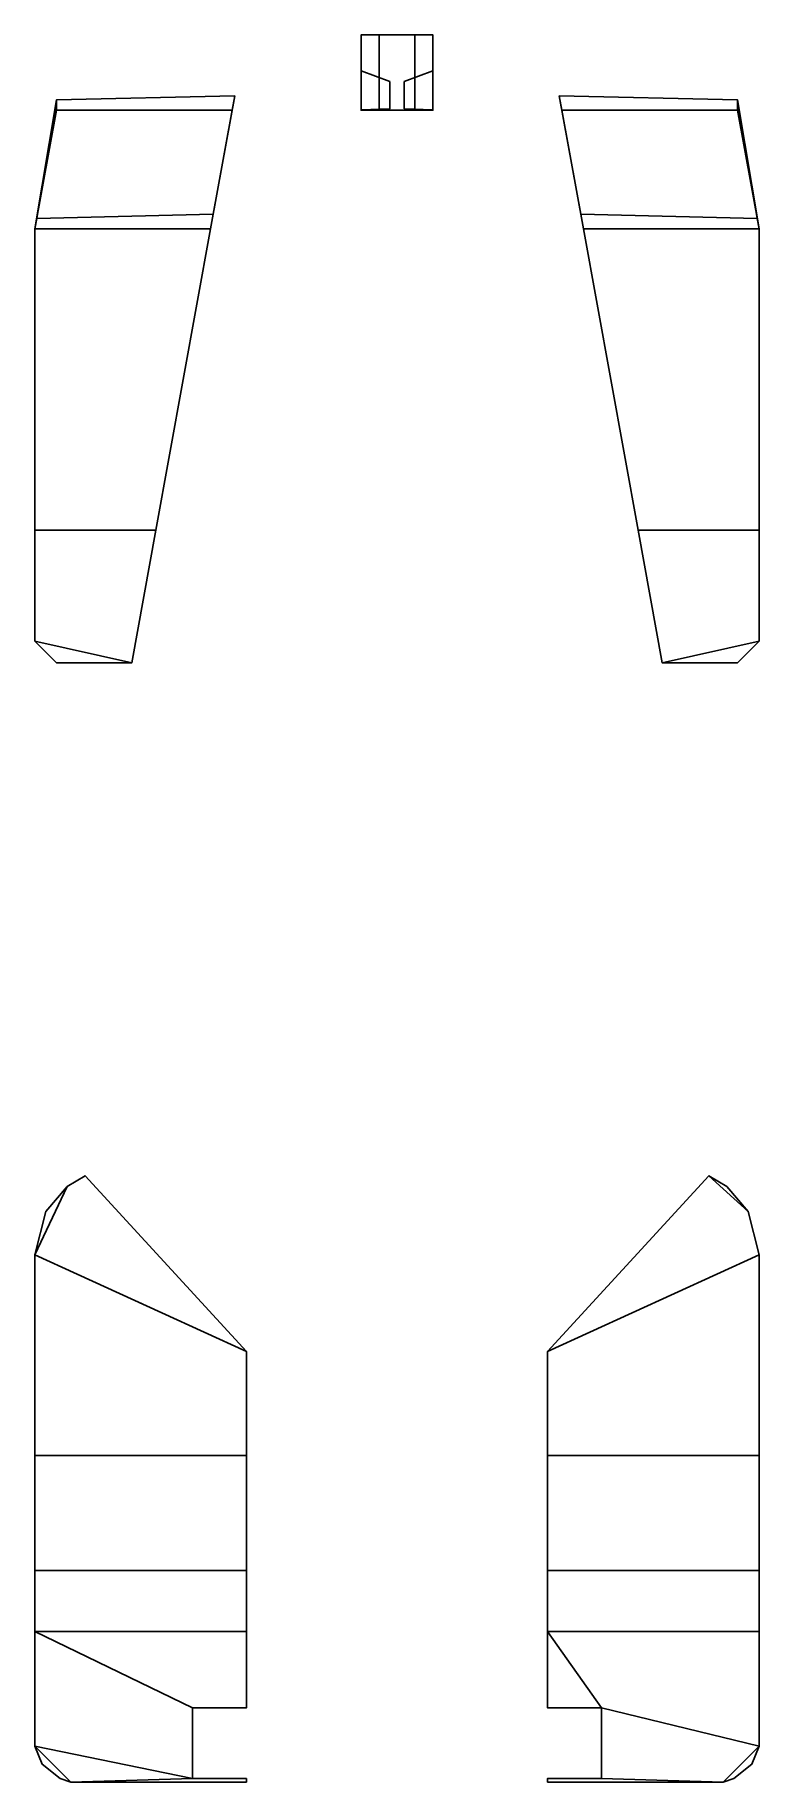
# Model space of a CAD drawing. Extents: x -1.01 to 1.01, y -2.22 to 2.65.
import ezdxf

# ---------------------------------------------------------------- set-up
doc = ezdxf.new("R2010")
doc.units = 0
doc.layers.add('FENDERS', color=6, linetype='CONTINUOUS')

msp = doc.modelspace()

# ---------------------------------------------------------------- linework, layer by layer
at = {"layer": 'FENDERS'}
for points in [[(-0.05, 2.44, 1.28), (-0.05, 2.65, 1.28), (-0.1, 2.65, 1.25), (-0.1, 2.44, 1.25)], [(-0.1, 2.44, 1.25), (-0.1, 2.65, 1.25), (-0.1, 2.55, 1.22), (-0.1, 2.44, 1.24)], [(0.05, 2.44, 1.28), (0.05, 2.65, 1.28), (-0.05, 2.65, 1.28), (-0.05, 2.44, 1.28)], [(0.1, 2.44, 1.25), (0.1, 2.65, 1.25), (0.05, 2.65, 1.28), (0.05, 2.44, 1.28)], [(0.1, 2.44, 1.24), (0.1, 2.55, 1.22), (0.1, 2.65, 1.25), (0.1, 2.44, 1.25)], [(-0.1, 2.4416, 1.22), (-0.1, 2.55, 1.22), (-0.02, 2.52, 1.19), (-0.02, 2.444, 1.19)], [(-0.1, 2.44, 1.24), (-0.1, 2.55, 1.22), (-0.1, 2.55, 1.22), (-0.1, 2.4416, 1.22)], [(0.02, 2.444, 1.19), (0.02, 2.52, 1.19), (0.1, 2.55, 1.22), (0.1, 2.4416, 1.22)], [(0.1, 2.4416, 1.22), (0.1, 2.55, 1.22), (0.1, 2.55, 1.22), (0.1, 2.44, 1.24)], [(-1.01, 2.11, 1.26), (-0.95, 2.44, 1.24), (-0.95, 2.4688, 0.88), (-1.01, 2.11, 1.22)], [(-1.01, 2.11, 1.22), (-1.01, 2.11, 1.22), (-0.95, 2.4688, 0.88), (-1.0048, 2.1388, 0.88)], [(-0.5199, 2.11, 1.26), (-0.46, 2.44, 1.24), (-0.95, 2.44, 1.24), (-1.01, 2.11, 1.26)], [(-1.0048, 2.1388, 0.88), (-0.95, 2.4688, 0.88), (-0.4527, 2.48, 0.74), (-0.5126, 2.15, 0.74)], [(-0.4599, 2.44, 1.24), (-0.4527, 2.48, 0.74), (-0.95, 2.4688, 0.88), (-0.95, 2.44, 1.24)], [(0.95, 2.44, 1.24), (0.95, 2.4688, 0.88), (0.4527, 2.48, 0.74), (0.4599, 2.44, 1.24)], [(0.5126, 2.15, 0.74), (0.4527, 2.48, 0.74), (0.95, 2.4688, 0.88), (1.0048, 2.1388, 0.88)], [(1.01, 2.11, 1.26), (0.95, 2.44, 1.24), (0.46, 2.44, 1.24), (0.5199, 2.11, 1.26)], [(1.01, 2.11, 1.22), (0.95, 2.4688, 0.88), (0.95, 2.44, 1.24), (1.01, 2.11, 1.26)], [(1.0048, 2.1388, 0.88), (0.95, 2.4688, 0.88), (1.01, 2.11, 1.22)], [(-1.01, 2.11, 1.22), (-1.0048, 2.1388, 0.88), (-0.5126, 2.15, 0.74), (-0.5199, 2.11, 1.22)], [(0.5199, 2.11, 1.22), (0.5126, 2.15, 0.74), (1.0048, 2.1388, 0.88), (1.01, 2.11, 1.22)], [(-1.01, 1.27, 1.26), (-1.01, 2.11, 1.26), (-1.01, 2.11, 1.22), (-1.01, 1.28, 1.22)], [(-0.6723, 1.27, 1.26), (-0.5199, 2.11, 1.26), (-1.01, 2.11, 1.26), (-1.01, 1.27, 1.26)], [(1.01, 1.27, 1.26), (1.01, 2.11, 1.26), (0.5199, 2.11, 1.26), (0.6723, 1.27, 1.26)], [(1.01, 1.28, 1.22), (1.01, 2.11, 1.22), (1.01, 2.11, 1.26), (1.01, 1.27, 1.26)], [(-1.01, 0.96, 0.96), (-1.01, 1.27, 1.26), (-1.01, 1.28, 1.22), (-1.01, 0.96, 0.9)], [(-0.7394, 0.9, 0.9019), (-0.6723, 1.27, 1.26), (-1.01, 1.27, 1.26), (-1.01, 0.96, 0.96)], [(1.01, 0.96, 0.96), (1.01, 1.27, 1.26), (0.6723, 1.27, 1.26), (0.7394, 0.9, 0.9019)], [(1.01, 0.96, 0.9), (1.01, 1.28, 1.22), (1.01, 1.27, 1.26), (1.01, 0.96, 0.96)], [(-0.95, 0.9, 0.9019), (-0.7394, 0.9, 0.9019), (-1.01, 0.96, 0.96), (-0.95, 0.9, 0.9019)], [(0.95, 0.9, 0.9019), (1.01, 0.96, 0.96), (0.7394, 0.9, 0.9019), (0.95, 0.9, 0.9019)], [(-0.42, -1.02, 1.1562), (-0.87, -0.53, 0.93), (-0.92, -0.56, 0.9438), (-1.01, -0.75, 1.0315)], [(-0.92, -0.56, 0.9438), (-0.87, -0.53, 0.93), (-0.87, -0.53, 0.75), (-0.92, -0.56, 0.75)], [(1.01, -0.75, 1.0315), (0.98, -0.63, 0.9762), (0.87, -0.53, 0.93), (0.42, -1.02, 1.1562)], [(0.92, -0.56, 0.9438), (0.92, -0.56, 0.9438), (0.87, -0.53, 0.93), (0.98, -0.63, 0.9762)], [(0.92, -0.56, 0.75), (0.87, -0.53, 0.75), (0.87, -0.53, 0.93), (0.92, -0.56, 0.9438)], [(-1.01, -0.75, 1.0315), (-0.92, -0.56, 0.9438), (-0.98, -0.63, 0.9762)], [(-0.98, -0.63, 0.9762), (-0.92, -0.56, 0.9438), (-0.92, -0.56, 0.75), (-0.98, -0.63, 0.89)], [(0.98, -0.63, 0.89), (0.92, -0.56, 0.75), (0.92, -0.56, 0.9438), (0.98, -0.63, 0.9762)], [(-1.01, -0.75, 1.0315), (-0.98, -0.63, 0.9762), (-0.98, -0.63, 0.89), (-1.01, -0.75, 0.98)], [(1.01, -0.75, 0.98), (0.98, -0.63, 0.89), (0.98, -0.63, 0.9762), (1.01, -0.75, 1.0315)], [(-0.42, -1.31, 1.29), (-0.42, -1.02, 1.1562), (-1.01, -0.75, 1.0315), (-1.01, -1.31, 1.29)], [(-1.01, -1.31, 1.29), (-1.01, -0.75, 1.0315), (-1.01, -0.75, 0.98), (-1.01, -1.31, 1.25)], [(1.01, -1.31, 1.29), (1.01, -0.75, 1.0315), (0.42, -1.02, 1.1562), (0.42, -1.31, 1.29)], [(1.01, -1.31, 1.25), (1.01, -0.75, 0.98), (1.01, -0.75, 1.0315), (1.01, -1.31, 1.29)], [(-0.42, -1.63, 1.29), (-0.42, -1.31, 1.29), (-1.01, -1.31, 1.29), (-1.01, -1.63, 1.29)], [(-1.01, -1.63, 1.29), (-1.01, -1.31, 1.29), (-1.01, -1.31, 1.25), (-1.01, -1.63, 1.25)], [(1.01, -1.63, 1.29), (1.01, -1.31, 1.29), (0.42, -1.31, 1.29), (0.42, -1.63, 1.29)], [(1.01, -1.63, 1.25), (1.01, -1.31, 1.25), (1.01, -1.31, 1.29), (1.01, -1.63, 1.29)], [(-0.42, -2, 1.0997), (-0.42, -1.5995, 1.29), (-0.42, -1.63, 1.29), (-0.42, -1.8, 1.24)], [(0.42, -1.8, 1.24), (0.42, -1.63, 1.29), (0.42, -1.5995, 1.29), (0.42, -2, 1.0997)], [(-1.01, -1.8, 1.24), (-1.01, -1.63, 1.29), (-1.01, -1.63, 1.25)], [(-0.42, -1.8, 1.24), (-0.42, -1.63, 1.29), (-1.01, -1.63, 1.29), (-1.01, -1.8, 1.24)], [(-1.01, -1.79, 1.2), (-1.01, -1.8, 1.24), (-1.01, -1.63, 1.25), (-1.01, -1.79, 1.2)], [(1.01, -1.8, 1.24), (1.01, -1.63, 1.29), (0.42, -1.63, 1.29), (0.42, -1.8, 1.24)], [(1.01, -1.63, 1.25), (1.01, -1.63, 1.25), (1.01, -1.63, 1.29), (1.01, -1.8, 1.24)], [(1.01, -1.79, 1.2), (1.01, -1.63, 1.25), (1.01, -1.8, 1.24), (1.01, -1.79, 1.2)], [(-1.01, -1.79, 1.2), (-1.01, -2.12, 1.06), (-1.01, -1.8, 1.24), (-1.01, -1.79, 1.2)], [(-1.01, -2.12, 1.01), (-1.01, -2.12, 1.06), (-1.01, -1.79, 1.2), (-1.01, -2.12, 1.01)], [(-0.42, -2.0133, 1.12), (-0.42, -1.8, 1.24), (-1.01, -1.8, 1.24), (-0.57, -2.0133, 1.12)], [(-0.57, -2.0133, 1.12), (-1.01, -1.8, 1.24), (-1.01, -2.12, 1.06), (-0.57, -2.21, 1.0094)], [(-0.42, -2, 1.0997), (-0.42, -1.8, 1.24), (-0.42, -1.8, 1.24), (-0.42, -2, 1.12)], [(-0.42, -2, 1.12), (-0.42, -1.8, 1.24), (-0.42, -1.8, 1.24), (-0.42, -2.0133, 1.12)], [(1.01, -2.12, 1.06), (1.01, -1.8, 1.24), (0.42, -1.8, 1.24), (0.57, -2.0133, 1.12)], [(0.42, -1.8, 1.24), (0.42, -1.8, 1.24), (0.42, -2, 1.0997), (0.42, -2, 1.12)], [(0.57, -2.0133, 1.12), (0.42, -1.8, 1.24), (0.42, -1.8, 1.24), (0.42, -2.0133, 1.12)], [(0.42, -1.8, 1.24), (0.42, -1.8, 1.24), (0.42, -2, 1.12), (0.42, -2.0133, 1.12)], [(1.01, -1.79, 1.2), (1.01, -1.8, 1.24), (1.01, -2.12, 1.06), (1.01, -1.79, 1.2)], [(1.01, -2.12, 1.01), (1.01, -1.79, 1.2), (1.01, -2.12, 1.06), (1.01, -2.12, 1.01)], [(1.01, -2.12, 1.06), (0.57, -2.0133, 1.12), (0.57, -2.21, 1.0094), (0.91, -2.22, 1.0037)], [(-0.91, -2.22, 1.0037), (-1.01, -2.12, 1.06), (-0.99, -2.17, 1.0319), (-0.94, -2.21, 1.0094)], [(-0.99, -2.17, 1.0319), (-1.01, -2.12, 1.06), (-1.01, -2.12, 1.01), (-0.99, -2.17, 0.97)], [(-0.57, -2.21, 1.0094), (-1.01, -2.12, 1.06), (-1.01, -2.12, 1.06), (-0.91, -2.22, 1.0037)], [(0.94, -2.21, 1.0094), (0.99, -2.17, 1.0319), (1.01, -2.12, 1.06), (0.91, -2.22, 1.0037)], [(0.99, -2.17, 0.97), (1.01, -2.12, 1.01), (1.01, -2.12, 1.06), (0.99, -2.17, 1.0319)], [(-0.94, -2.21, 1.0094), (-0.99, -2.17, 1.0319), (-0.99, -2.17, 0.97), (-0.94, -2.21, 0.9)], [(0.94, -2.21, 0.9), (0.99, -2.17, 0.97), (0.99, -2.17, 1.0319), (0.94, -2.21, 1.0094)], [(-0.91, -2.22, 1.0037), (-0.94, -2.21, 1.0094), (-0.94, -2.21, 0.9), (-0.91, -2.22, 0.9)], [(-0.42, -2.21, 1.0094), (-0.57, -2.21, 1.0094), (-0.91, -2.22, 1.0037), (-0.42, -2.22, 1.0037)], [(-0.42, -2.22, 1.0037), (-0.91, -2.22, 1.0037), (-0.91, -2.22, 0.9), (-0.42, -2.22, 0.9)], [(-0.42, -2.21, 1), (-0.42, -2.22, 1.0037), (-0.42, -2.22, 0.9), (-0.42, -2.21, 0.9)], [(-0.42, -2.21, 1.0094), (-0.42, -2.21, 1.0094), (-0.42, -2.22, 1.0037), (-0.42, -2.21, 1)], [(0.42, -2.22, 1.0037), (0.42, -2.21, 1), (0.42, -2.21, 0.9), (0.42, -2.22, 0.9)], [(0.57, -2.21, 1.0094), (0.42, -2.21, 1.0094), (0.42, -2.22, 1.0037), (0.91, -2.22, 1.0037)], [(0.42, -2.22, 1.0037), (0.42, -2.21, 1.0094), (0.42, -2.21, 1), (0.42, -2.22, 1.0037)], [(0.91, -2.22, 1.0037), (0.42, -2.22, 1.0037), (0.42, -2.22, 0.9), (0.91, -2.22, 0.9)], [(0.91, -2.22, 0.9), (0.94, -2.21, 0.9), (0.94, -2.21, 1.0094), (0.91, -2.22, 1.0037)]]:
    msp.add_3dface(points, dxfattribs=at)

doc.saveas('drawing.dxf')
